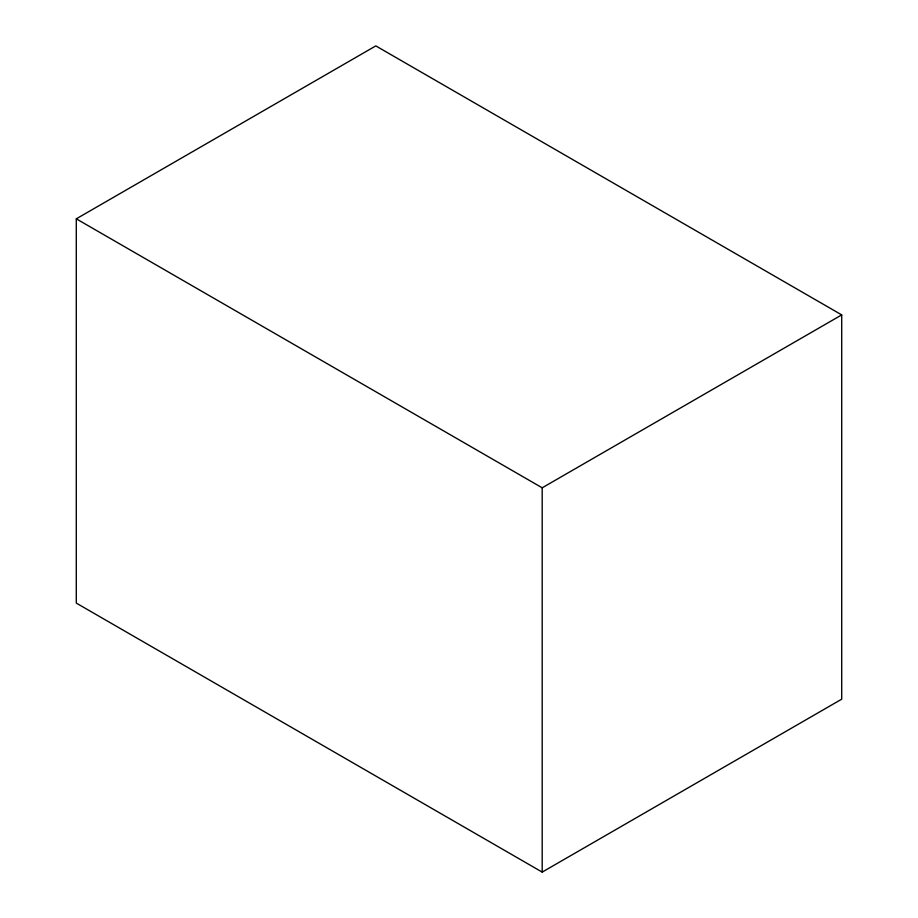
<?xml version="1.0" encoding="UTF-8"?>
<svg xmlns="http://www.w3.org/2000/svg" width="918" height="918" viewBox="0 0 918 918"><rect width="100%" height="100%" fill="white"/><g stroke="black" fill="none" stroke-linecap="round" stroke-linejoin="round"><path stroke-width="1.38" d="M76.286 218.828L375.806 45.9L841.714 314.897L841.714 699.172L542.194 872.1L76.286 603.103L76.286 218.828L542.194 487.814L841.714 314.897M542.194 487.814L542.194 872.1"/></g></svg>
